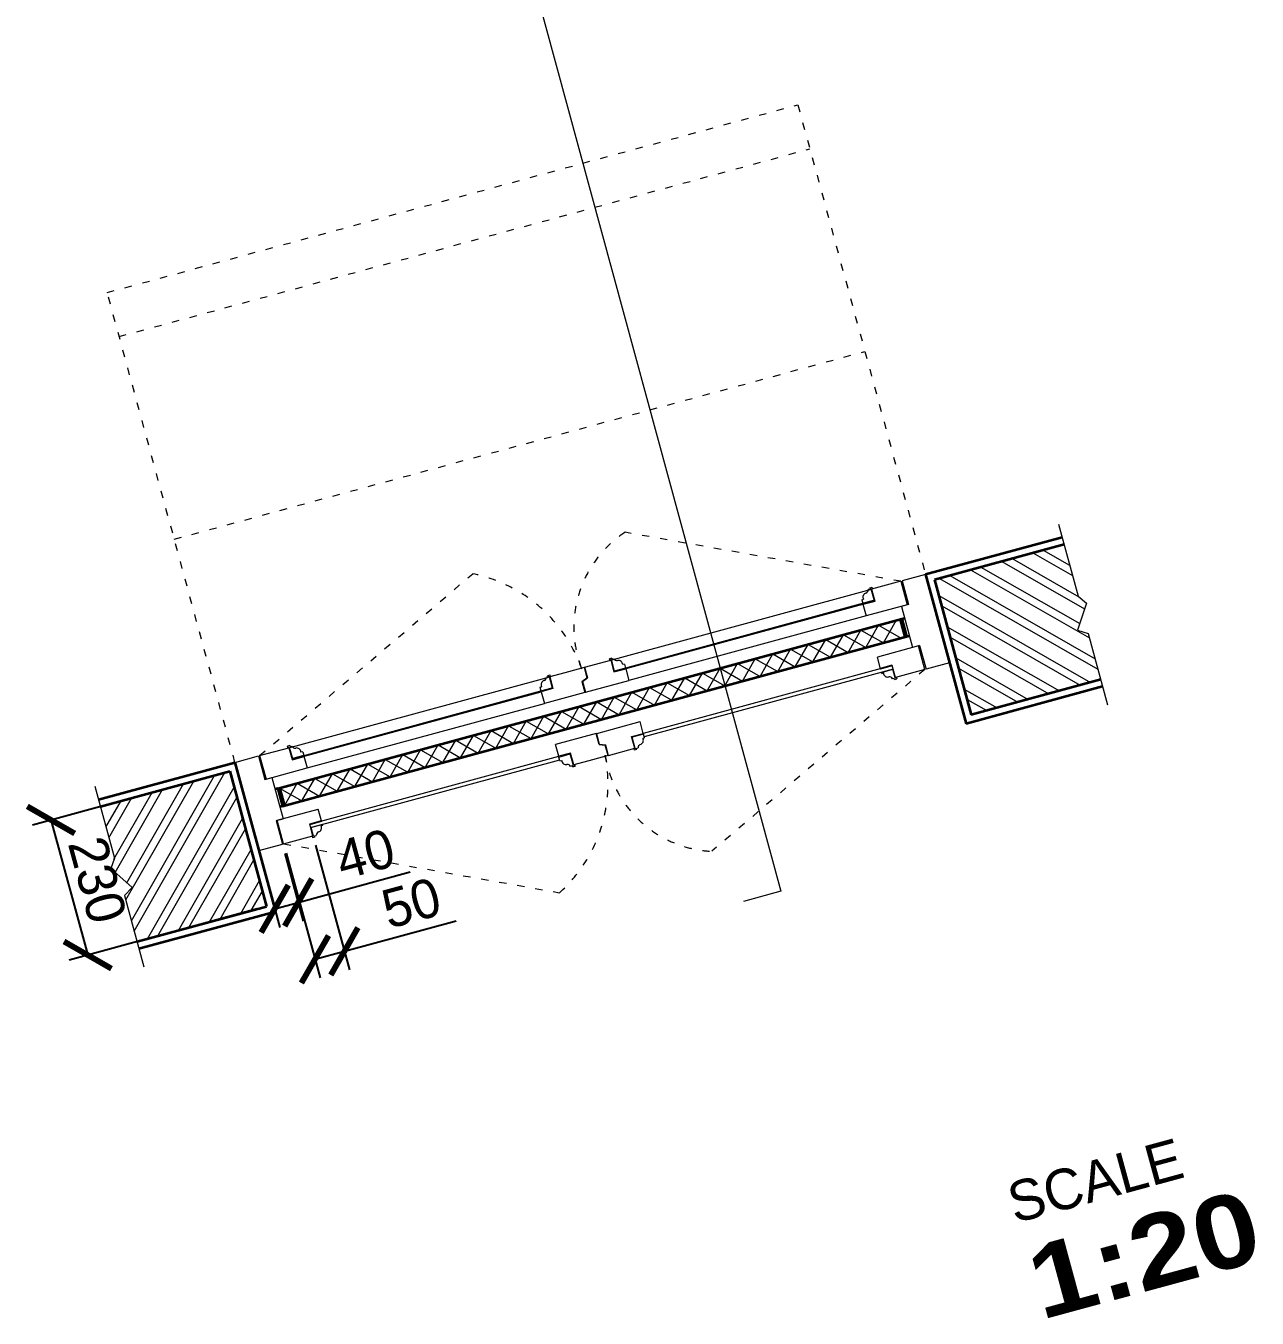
# Model space of a CAD drawing. Header units: millimetres. Extents: x -31731215 to 29997125, y -14487545 to 25622576.
# Drawn here: x 2266874 to 2268897, y -898157 to -896033 of the extents above; entities that cross this region are included whole.
import ezdxf

# ---------------------------------------------------------------- set-up
doc = ezdxf.new("R2010")
doc.units = ezdxf.units.MM
doc.header["$MEASUREMENT"] = 0
doc.linetypes.add('1', pattern=[0])
doc.linetypes.add('ACAD_ISO03W100', pattern=[30, 12, -18])
for name, color, linetype, lineweight in [('DIM', 70, 'Continuous', 9), ('ELE', 245, 'Continuous', 13), ('ele2', 63, 'Continuous', 35), ('formatext', 201, 'Continuous', 20), ('glass', 160, 'Continuous', 13), ('HAT', 8, 'Continuous', 9), ('SECTION', 7, 'Continuous', 35), ('THIN LINES', 54, 'Continuous', 0), ('WALL', 10, '1', 20)]:
    doc.layers.add(name, color=color, linetype=linetype, lineweight=lineweight)
doc.layers.add('DOOR', color=7, linetype='Continuous')
doc.layers.add('hidden', color=7, linetype='ACAD_ISO03W100', lineweight=9, true_color=0x873171)
doc.dimstyles.new('ISO-25', dxfattribs={"dimtxt": 63.5, "dimasz": 63.5, "dimexe": 31.75, "dimexo": 15.875, "dimgap": 15.875, "dimtad": 1, "dimtxsty": 'Standard', "dimblk1": 'ARCHTICK', "dimblk2": 'ARCHTICK', "dimsah": 1, "dimcen": 63.5, "dimadec": 0, "dimazin": 0, "dimtfac": 1, "dimtmove": 0, "dimatfit": 3, "dimfxl": 25.4, "dimarcsym": 0})

# ---------------------------------------------------------------- blocks, each defined once
blk = doc.blocks.new('_ArchTick')
at = {"color": 0, "linetype": 'ByBlock', "const_width": 0.15}
blk.add_lwpolyline([(-0.5, -0.5), (0.5, 0.5)], dxfattribs=at)
blk = doc.blocks.new('*D584')
at = {"layer": 'Defpoints', "color": 0, "transparency": 16777216}
for p in [(2267209.3, -897258.4, 0), (2267269.6, -897480.3, 0), (2266975.8, -897560.2)]:
    blk.add_point(p, dxfattribs=at)
at = {"layer": 'THIN LINES', "color": 0, "lineweight": -2, "transparency": 16777216}
for p, q in [((2267194, -897262.5), (2266884.8, -897346.6)), ((2266915.4, -897338.2), (2266975.8, -897560.2)), ((2267254.3, -897484.5), (2266945.1, -897568.5))]:
    blk.add_line(p, q, dxfattribs=at)
at = {"layer": 'THIN LINES', "color": 0, "lineweight": -2, "transparency": 16777216, "xscale": 63.50000000000001, "yscale": 63.50000000000001, "zscale": 63.50000000000001}
for p, rotation in [((2266915.4, -897338.2), 105.2086876160872), ((2266975.8, -897560.2), 285.2086876160872)]:
    blk.add_blockref('_ArchTick', p, dxfattribs=dict(at, rotation=rotation))
at = {"layer": 'THIN LINES', "color": 0, "transparency": 16777216, "insert": (2266991.6, -897436.7), "char_height": 63.5, "attachment_point": 5, "rotation": 285.2087}
blk.add_mtext('230', dxfattribs=at)
blk = doc.blocks.new('*D585')
at = {"layer": 'Defpoints', "color": 0, "transparency": 16777216}
for p in [(2267345.8, -897364.2, 0), (2267297.6, -897377.4, 0), (2267397.5, -897554.1)]:
    blk.add_point(p, dxfattribs=at)
at = {"layer": 'THIN LINES', "color": 0, "lineweight": -2, "transparency": 16777216}
for p, q in [((2267301.8, -897392.7), (2267357.5, -897597.8)), ((2267350, -897379.6), (2267405.8, -897584.7)), ((2267397.5, -897554.1), (2267581.3, -897504.1)), ((2267349.2, -897567.2), (2267397.5, -897554.1))]:
    blk.add_line(p, q, dxfattribs=at)
for p, xscale, yscale, zscale, rotation in [((2267349.2, -897567.2), 63.50000000000001, 63.50000000000001, 63.50000000000001, 195.2086876162698), ((2267397.5, -897554.1), 63.50000000000002, 63.50000000000002, 63.50000000000002, 15.20868761626985)]:
    blk.add_blockref('_ArchTick', p, dxfattribs=dict(at, xscale=xscale, yscale=yscale, zscale=zscale, rotation=rotation))
at = {"layer": 'THIN LINES', "color": 0, "transparency": 16777216, "insert": (2267507.5, -897474.8), "char_height": 63.5, "attachment_point": 5, "rotation": 15.2087}
blk.add_mtext('50', dxfattribs=at)
blk = doc.blocks.new('*D586')
at = {"layer": 'Defpoints', "color": 0, "transparency": 16777216}
for p in [(2267257.1, -897388.4, 0), (2267295.7, -897377.9, 0), (2267321.7, -897473.7)]:
    blk.add_point(p, dxfattribs=at)
at = {"layer": 'THIN LINES', "color": 0, "lineweight": -2, "transparency": 16777216}
for p, q in [((2267299.8, -897393.2), (2267330, -897504.3)), ((2267261.2, -897403.7), (2267291.4, -897514.8)), ((2267321.7, -897473.7), (2267505.5, -897423.7)), ((2267283.1, -897484.2), (2267321.7, -897473.7))]:
    blk.add_line(p, q, dxfattribs=at)
at = {"layer": 'THIN LINES', "color": 0, "lineweight": -2, "transparency": 16777216, "xscale": 63.50000000000001, "yscale": 63.50000000000001, "zscale": 63.50000000000001}
for p, rotation in [((2267283.1, -897484.2), 195.2086876162055), ((2267321.7, -897473.7), 15.20868761620549)]:
    blk.add_blockref('_ArchTick', p, dxfattribs=dict(at, rotation=rotation))
at = {"layer": 'THIN LINES', "color": 0, "transparency": 16777216, "insert": (2267431.8, -897394.4), "char_height": 63.5, "attachment_point": 5, "rotation": 15.2087}
blk.add_mtext('40', dxfattribs=at)

msp = doc.modelspace()

# ---------------------------------------------------------------- hatches: boundary and pattern name
at = {"layer": 'HAT'}
h = msp.add_hatch(dxfattribs=at)
h.set_pattern_fill('ANSI32', color=256, scale=100, angle=15.208688, style=0)
h.set_pattern_definition([(150.2087, (2276534.07, -896326.174), (18.63159, 32.54403), []), (150.2087, (2276517.013, -896330.81), (18.63159, 32.54403), [])])
h.paths.add_polyline_path([(2268367.257, -896943.548), (2268580.003, -896885.711), (2268603.07, -896970.561), (2268616.856, -896981.999), (2268602.255, -897026.636), (2268619.705, -897031.751), (2268640.341, -897107.656), (2268427.595, -897165.492)])
h = msp.add_hatch(dxfattribs=at)
h.set_pattern_fill('ANSI32', color=256, scale=100, angle=15.208688, style=0)
h.set_pattern_definition([(60.2087, (2259853.977, -900860.77), (-32.54403, 18.63159), []), (60.2087, (2259871.035, -900856.134), (-32.54403, 18.63159), [])])
h.paths.add_polyline_path([(2267209.285, -897258.35), (2266996.539, -897316.187), (2267019.606, -897401.037), (2267013.509, -897417.88), (2267048.7, -897448.981), (2267036.241, -897462.227), (2267056.876, -897538.131), (2267269.622, -897480.295)])

# ---------------------------------------------------------------- linework, layer by layer
at = {"layer": 'DIM', "linetype": 'Continuous', "ltscale": 20}
for p, q in [((2268570.949, -896852.407), (2268603.07, -896970.561)), ((2268603.07, -896970.561), (2268616.856, -896981.999)), ((2268616.856, -896981.999), (2268602.255, -897026.636)), ((2268602.255, -897026.636), (2268619.705, -897031.751)), ((2268619.705, -897031.751), (2268651.562, -897148.934)), ((2266987.485, -897282.882), (2267019.606, -897401.037)), ((2267019.606, -897401.037), (2267013.509, -897417.88)), ((2267013.509, -897417.88), (2267048.7, -897448.981)), ((2267048.7, -897448.981), (2267036.241, -897462.227)), ((2267036.241, -897462.227), (2267068.098, -897579.41))]:
    msp.add_line(p, q, dxfattribs=at)
at = {"layer": 'DOOR', "linetype": 'Continuous'}
for p, q in [((2268268.998, -896978.55), (2268249.699, -896983.797)), ((2268297.855, -897084.698), (2268278.556, -897089.944)), ((2267311.742, -897238.787), (2267331.041, -897233.54)), ((2267340.598, -897344.935), (2267359.898, -897339.688))]:
    msp.add_line(p, q, dxfattribs=at)
at = {"layer": 'ELE'}
for p, q in [((2268312.001, -896946.134), (2268263.752, -896959.251)), ((2268312.001, -896946.134), (2268322.494, -896984.733)), ((2268352.53, -896935.116), (2268313.931, -896945.609)), ((2268313.931, -896945.609), (2268324.424, -896984.208)), ((2268352.53, -896935.116), (2268391.88, -897079.862)), ((2268263.752, -896959.251), (2268268.998, -896978.55)), ((2268249.699, -896983.797), (2268268.998, -896978.55)), ((2268249.699, -896983.797), (2268254.946, -897003.097)), ((2268322.494, -896984.733), (2268254.946, -897003.097)), ((2268324.424, -896984.208), (2268312.844, -896987.356)), ((2268312.844, -896987.356), (2268331.208, -897054.905)), ((2268340.857, -897052.281), (2268273.309, -897070.645)), ((2268342.787, -897051.757), (2268331.208, -897054.905)), ((2268351.351, -897090.881), (2268340.857, -897052.281)), ((2268342.787, -897051.757), (2268353.281, -897090.356)), ((2267792.354, -897087.404), (2267835.302, -897075.728)), ((2267835.302, -897075.728), (2267840.549, -897095.027)), ((2268278.556, -897089.944), (2268273.309, -897070.645)), ((2267765.824, -897094.616), (2267734.944, -897103.011)), ((2267791.389, -897087.666), (2267765.824, -897094.616)), ((2267791.389, -897087.666), (2267795.954, -897104.459)), ((2267792.354, -897087.404), (2267797.097, -897104.85)), ((2267840.549, -897095.027), (2267859.848, -897089.781)), ((2267859.848, -897089.781), (2267865.095, -897109.08)), ((2268278.556, -897089.944), (2268297.855, -897084.698)), ((2268303.102, -897103.997), (2268297.855, -897084.698)), ((2268351.351, -897090.881), (2268303.102, -897103.997)), ((2268391.88, -897079.862), (2268353.281, -897090.356)), ((2267734.944, -897103.011), (2267740.191, -897122.31)), ((2267787.825, -897110.587), (2267795.954, -897104.459)), ((2267787.825, -897110.587), (2267792.761, -897128.745)), ((2267788.967, -897110.978), (2267797.097, -897104.85)), ((2267788.967, -897110.978), (2267793.726, -897128.482)), ((2267793.726, -897128.482), (2267865.095, -897109.08)), ((2267740.191, -897122.31), (2267720.892, -897127.557)), ((2267720.892, -897127.557), (2267726.138, -897146.856)), ((2267792.761, -897128.745), (2267726.138, -897146.856)), ((2267812.089, -897196.031), (2267883.459, -897176.628)), ((2267888.705, -897195.928), (2267883.459, -897176.628)), ((2267811.124, -897196.293), (2267744.502, -897214.405)), ((2267816.061, -897214.45), (2267811.124, -897196.293)), ((2267816.848, -897213.535), (2267812.089, -897196.031)), ((2267869.406, -897201.175), (2267888.705, -897195.928)), ((2267874.652, -897220.474), (2267869.406, -897201.175)), ((2267258.246, -897232.604), (2267306.495, -897219.488)), ((2267306.495, -897219.488), (2267311.742, -897238.787)), ((2267749.749, -897233.704), (2267744.502, -897214.405)), ((2267816.061, -897214.45), (2267826.174, -897215.619)), ((2267816.848, -897213.535), (2267826.961, -897214.703)), ((2267830.739, -897232.412), (2267826.174, -897215.619)), ((2267831.704, -897232.15), (2267826.961, -897214.703)), ((2267831.704, -897232.15), (2267874.652, -897220.474)), ((2267875.572, -897221), (2267873.206, -897221.643)), ((2267873.206, -897221.643), (2267873.778, -897223.747)), ((2267877.696, -897222.682), (2267873.778, -897223.747)), ((2267877.189, -897220.818), (2267880.225, -897219.993)), ((2267877.696, -897222.682), (2267877.189, -897220.818)), ((2267217.717, -897243.622), (2267256.316, -897233.129)), ((2267217.717, -897243.622), (2267257.067, -897388.369)), ((2267256.316, -897233.129), (2267266.809, -897271.728)), ((2267258.246, -897232.604), (2267268.739, -897271.203)), ((2267311.742, -897238.787), (2267331.041, -897233.54)), ((2267331.041, -897233.54), (2267336.288, -897252.84)), ((2267769.048, -897228.458), (2267749.749, -897233.704)), ((2267774.295, -897247.757), (2267769.048, -897228.458)), ((2267805.174, -897239.362), (2267774.295, -897247.757)), ((2267830.739, -897232.412), (2267805.174, -897239.362)), ((2267266.809, -897271.728), (2267278.389, -897268.58)), ((2267268.739, -897271.203), (2267336.288, -897252.84)), ((2267278.389, -897268.58), (2267296.753, -897336.128)), ((2267287.103, -897338.752), (2267354.651, -897320.388)), ((2267359.898, -897339.688), (2267354.651, -897320.388)), ((2267285.173, -897339.276), (2267296.753, -897336.128)), ((2267285.173, -897339.276), (2267295.666, -897377.876)), ((2267297.596, -897377.351), (2267287.103, -897338.752)), ((2267340.598, -897344.935), (2267359.898, -897339.688)), ((2267345.845, -897364.234), (2267340.598, -897344.935)), ((2267297.596, -897377.351), (2267345.845, -897364.234)), ((2267257.067, -897388.369), (2267295.666, -897377.876))]:
    msp.add_line(p, q, dxfattribs=at)
at = {"layer": 'ele2'}
for p, q in [((2267288.16, -897286.65), (2268313.567, -897007.886)), ((2268310.672, -897008.673), (2268318.542, -897037.622)), ((2268313.567, -897007.886), (2268318.091, -897006.656)), ((2268313.567, -897007.886), (2268321.437, -897036.835)), ((2268321.437, -897036.835), (2268325.961, -897035.605)), ((2267296.03, -897315.599), (2268321.437, -897036.835)), ((2267288.16, -897286.65), (2267283.636, -897287.88)), ((2267288.16, -897286.65), (2267296.03, -897315.599)), ((2267291.055, -897285.863), (2267298.925, -897314.812)), ((2267296.03, -897315.599), (2267291.506, -897316.829))]:
    msp.add_line(p, q, dxfattribs=at)
at = {"layer": 'glass', "linetype": 'Continuous'}
for p, q in [((2268268.671, -896977.344), (2267859.52, -897088.574)), ((2268268.998, -896978.55), (2267859.848, -897089.781)), ((2268297.855, -897084.698), (2267888.705, -897195.928)), ((2268299.429, -897090.488), (2267890.279, -897201.718)), ((2267311.414, -897237.581), (2267720.564, -897126.351)), ((2267311.742, -897238.787), (2267720.892, -897127.557)), ((2267340.598, -897344.935), (2267749.749, -897233.704)), ((2267342.172, -897350.724), (2267751.323, -897239.494))]:
    msp.add_line(p, q, dxfattribs=at)
at = {"layer": 'HAT', "linetype": 'Continuous'}
for p, q in [((2267835.302, -897075.728), (2268263.752, -896959.251)), ((2268261.215, -896958.907), (2268258.179, -896959.732)), ((2268260.708, -896957.043), (2268264.626, -896955.978)), ((2268260.708, -896957.043), (2268261.215, -896958.907)), ((2268262.832, -896958.725), (2268265.198, -896958.082)), ((2268262.832, -896958.725), (2268267.947, -896977.541)), ((2268265.198, -896958.082), (2268264.626, -896955.978)), ((2268247.664, -896976.31), (2268250.486, -896975.543)), ((2268247.664, -896976.31), (2268249.371, -896982.591)), ((2268249.371, -896982.591), (2268267.947, -896977.541)), ((2268254.946, -897003.097), (2267865.095, -897109.08)), ((2268283.201, -897047.23), (2268304.28, -897010.41)), ((2268196.353, -897070.84), (2268217.433, -897034.021)), ((2268217.433, -897034.021), (2268254.252, -897055.1)), ((2268225.303, -897062.97), (2268246.382, -897026.151)), ((2268246.382, -897026.151), (2268283.201, -897047.23)), ((2268254.252, -897055.1), (2268275.331, -897018.281)), ((2268275.331, -897018.281), (2268312.151, -897039.36)), ((2268138.455, -897086.58), (2268159.534, -897049.761)), ((2268159.534, -897049.761), (2268196.353, -897070.84)), ((2268167.404, -897078.71), (2268188.483, -897041.891)), ((2268188.483, -897041.891), (2268225.303, -897062.97)), ((2267836.809, -897072.283), (2267832.891, -897073.348)), ((2267833.463, -897075.452), (2267832.891, -897073.348)), ((2267835.829, -897074.809), (2267833.463, -897075.452)), ((2267835.829, -897074.809), (2267840.944, -897093.624)), ((2267836.809, -897072.283), (2267837.316, -897074.146)), ((2267837.316, -897074.146), (2267840.352, -897073.321)), ((2268051.607, -897110.19), (2268072.686, -897073.371)), ((2268072.686, -897073.371), (2268109.505, -897094.45)), ((2268080.556, -897102.32), (2268101.635, -897065.501)), ((2268101.635, -897065.501), (2268138.455, -897086.58)), ((2268109.505, -897094.45), (2268130.585, -897057.631)), ((2268130.585, -897057.631), (2268167.404, -897078.71)), ((2267731.901, -897100.803), (2267735.818, -897099.738)), ((2267736.39, -897101.842), (2267735.818, -897099.738)), ((2267859.52, -897088.574), (2267840.944, -897093.624)), ((2267857.813, -897082.294), (2267854.991, -897083.061)), ((2267857.813, -897082.294), (2267859.52, -897088.574)), ((2267964.759, -897133.801), (2267985.838, -897096.981)), ((2267985.838, -897096.981), (2268022.658, -897118.06)), ((2267993.708, -897125.93), (2268014.787, -897089.111)), ((2268014.787, -897089.111), (2268051.607, -897110.19)), ((2268022.658, -897118.06), (2268043.737, -897081.241)), ((2268043.737, -897081.241), (2268080.556, -897102.32)), ((2268280.13, -897095.734), (2268298.706, -897090.684)), ((2268280.591, -897097.431), (2268280.13, -897095.734)), ((2268280.591, -897097.431), (2268283.414, -897096.664)), ((2268302.575, -897104.916), (2268298.706, -897090.684)), ((2267306.495, -897219.488), (2267734.944, -897103.011)), ((2267718.856, -897120.07), (2267721.679, -897119.303)), ((2267718.856, -897120.07), (2267720.564, -897126.351)), ((2267732.407, -897102.666), (2267729.371, -897103.492)), ((2267731.901, -897100.803), (2267732.407, -897102.666)), ((2267734.025, -897102.485), (2267736.39, -897101.842)), ((2267734.025, -897102.485), (2267739.14, -897121.301)), ((2267877.911, -897157.411), (2267898.99, -897120.591)), ((2267898.99, -897120.591), (2267935.81, -897141.671)), ((2267906.86, -897149.541), (2267927.94, -897112.721)), ((2267927.94, -897112.721), (2267964.759, -897133.801)), ((2267935.81, -897141.671), (2267956.889, -897104.851)), ((2267956.889, -897104.851), (2267993.708, -897125.93)), ((2268301.089, -897105.579), (2268298.052, -897106.404)), ((2268301.595, -897107.442), (2268301.089, -897105.579)), ((2268301.595, -897107.442), (2268305.513, -897106.377)), ((2268302.575, -897104.916), (2268304.941, -897104.273)), ((2268304.941, -897104.273), (2268305.513, -897106.377)), ((2267720.564, -897126.351), (2267739.14, -897121.301)), ((2267820.012, -897173.151), (2267841.092, -897136.331)), ((2267841.092, -897136.331), (2267877.911, -897157.411)), ((2267848.962, -897165.281), (2267870.041, -897128.461)), ((2267870.041, -897128.461), (2267906.86, -897149.541)), ((2267336.288, -897252.84), (2267726.138, -897146.856)), ((2267733.165, -897196.761), (2267754.244, -897159.942)), ((2267754.244, -897159.942), (2267791.063, -897181.021)), ((2267762.114, -897188.891), (2267783.193, -897152.072)), ((2267783.193, -897152.072), (2267820.012, -897173.151)), ((2267783.193, -897152.072), (2267820.012, -897173.151)), ((2267791.063, -897181.021), (2267812.142, -897144.202)), ((2267791.063, -897181.021), (2267812.142, -897144.202)), ((2267812.142, -897144.202), (2267848.962, -897165.281)), ((2267646.317, -897220.371), (2267667.396, -897183.552)), ((2267667.396, -897183.552), (2267704.215, -897204.631)), ((2267675.266, -897212.501), (2267696.345, -897175.682)), ((2267696.345, -897175.682), (2267733.165, -897196.761)), ((2267704.215, -897204.631), (2267725.294, -897167.812)), ((2267725.294, -897167.812), (2267762.114, -897188.891)), ((2267588.418, -897236.111), (2267609.497, -897199.292)), ((2267609.497, -897199.292), (2267646.317, -897220.371)), ((2267617.367, -897228.241), (2267638.447, -897191.422)), ((2267638.447, -897191.422), (2267675.266, -897212.501)), ((2267889.033, -897197.134), (2267870.457, -897202.184)), ((2267875.572, -897221), (2267870.457, -897202.184)), ((2267890.741, -897203.415), (2267887.918, -897204.182)), ((2267890.741, -897203.415), (2267889.033, -897197.134)), ((2267308.002, -897216.042), (2267304.084, -897217.107)), ((2267304.656, -897219.212), (2267304.084, -897217.107)), ((2267307.022, -897218.568), (2267304.656, -897219.212)), ((2267307.022, -897218.568), (2267312.137, -897237.384)), ((2267308.002, -897216.042), (2267308.508, -897217.906)), ((2267308.508, -897217.906), (2267311.544, -897217.081)), ((2267329.006, -897226.054), (2267326.183, -897226.821)), ((2267329.006, -897226.054), (2267330.713, -897232.334)), ((2267501.57, -897259.722), (2267522.649, -897222.902)), ((2267522.649, -897222.902), (2267559.469, -897243.981)), ((2267530.519, -897251.851), (2267551.599, -897215.032)), ((2267551.599, -897215.032), (2267588.418, -897236.111)), ((2267559.469, -897243.981), (2267580.548, -897207.162)), ((2267580.548, -897207.162), (2267617.367, -897228.241)), ((2267330.713, -897232.334), (2267312.137, -897237.384)), ((2267414.722, -897283.332), (2267435.801, -897246.512)), ((2267435.801, -897246.512), (2267472.621, -897267.592)), ((2267443.672, -897275.462), (2267464.751, -897238.642)), ((2267464.751, -897238.642), (2267501.57, -897259.722)), ((2267472.621, -897267.592), (2267493.7, -897230.772)), ((2267493.7, -897230.772), (2267530.519, -897251.851)), ((2267750.076, -897234.911), (2267768.652, -897229.861)), ((2267751.784, -897241.191), (2267750.076, -897234.911)), ((2267751.784, -897241.191), (2267754.606, -897240.424)), ((2267773.768, -897248.676), (2267768.652, -897229.861)), ((2267773.768, -897248.676), (2267776.134, -897248.033)), ((2267776.134, -897248.033), (2267776.706, -897250.137)), ((2267356.824, -897299.072), (2267377.903, -897262.253)), ((2267377.903, -897262.253), (2267414.722, -897283.332)), ((2267385.773, -897291.202), (2267406.852, -897254.382)), ((2267406.852, -897254.382), (2267443.672, -897275.462)), ((2267772.281, -897249.338), (2267769.245, -897250.164)), ((2267772.788, -897251.202), (2267772.281, -897249.338)), ((2267772.788, -897251.202), (2267776.706, -897250.137)), ((2267291.055, -897285.863), (2267327.874, -897306.942)), ((2267298.925, -897314.812), (2267320.004, -897277.993)), ((2267320.004, -897277.993), (2267356.824, -897299.072)), ((2267327.874, -897306.942), (2267348.954, -897270.123)), ((2267348.954, -897270.123), (2267385.773, -897291.202)), ((2267361.472, -897345.478), (2267342.896, -897350.528)), ((2267346.765, -897364.76), (2267342.896, -897350.528)), ((2267361.933, -897347.174), (2267359.111, -897347.942)), ((2267361.933, -897347.174), (2267361.472, -897345.478)), ((2267346.765, -897364.76), (2267344.399, -897365.403)), ((2267344.399, -897365.403), (2267344.971, -897367.507)), ((2267348.889, -897366.442), (2267344.971, -897367.507)), ((2267348.382, -897364.578), (2267351.418, -897363.753)), ((2267348.889, -897366.442), (2267348.382, -897364.578))]:
    msp.add_line(p, q, dxfattribs=at)
for centre, radius, start, end in [((2268256.553, -896972.142), 6.955, 106.339041, 209.27322), ((2268252.623, -896960.249), 5.579, 290.709138, 5.322215), ((2267845.404, -897070.955), 5.579, 205.095161, 279.708237), ((2267848.037, -897083.2), 6.955, 1.144155, 104.078334), ((2268290.367, -897096.525), 6.955, 181.144155, 284.078334), ((2267727.746, -897115.902), 6.955, 106.339041, 209.27322), ((2267723.816, -897104.009), 5.579, 290.709138, 5.322215), ((2268293, -897108.77), 5.579, 25.095161, 99.708237), ((2267881.851, -897207.583), 6.955, 286.339041, 29.27322), ((2267316.597, -897214.715), 5.579, 205.095161, 279.708237), ((2267319.23, -897226.96), 6.955, 1.144155, 104.078334), ((2267885.781, -897219.476), 5.579, 110.709138, 185.322215), ((2267761.56, -897240.285), 6.955, 181.144155, 284.078334), ((2267764.192, -897252.53), 5.579, 25.095161, 99.708237), ((2267353.044, -897351.343), 6.955, 286.339041, 29.27322), ((2267356.974, -897363.235), 5.579, 110.709138, 185.322215)]:
    msp.add_arc(centre, radius, start, end, dxfattribs=at)
at = {"layer": 'hidden'}
for p, q in [((2267007.849, -896471.641), (2268142.661, -896163.135)), ((2268142.661, -896163.135), (2268352.53, -896935.116)), ((2267027.524, -896544.014), (2268162.336, -896235.508)), ((2267217.717, -897243.622), (2267007.849, -896471.641)), ((2267118.029, -896876.931), (2268252.842, -896568.425)), ((2268312.001, -896946.134), (2267858.689, -896865.654)), ((2267258.246, -897232.604), (2267608.417, -896933.692)), ((2268351.351, -897090.881), (2268001.18, -897389.793)), ((2267297.596, -897377.351), (2267750.907, -897457.831))]:
    msp.add_line(p, q, dxfattribs=at)
for centre, radius, start, end in [((2267961.05, -897021.574), 186.517, 123.284641, 201.756674), ((2267559.897, -897170.127), 241.362, 19.21071, 78.403165), ((2267589.36, -897278.504), 241.362, 312.01421, 11.206665), ((2268010.51, -897203.509), 186.517, 188.660701, 267.132734), ((2268010.51, -897203.509), 186.517, 188.660701, 267.132734)]:
    msp.add_arc(centre, radius, start, end, dxfattribs=at)
at = {"layer": 'SECTION'}
for p, q in [((2268576.855, -896874.131), (2268352.53, -896935.116)), ((2268580.003, -896885.711), (2268367.257, -896943.548)), ((2268352.53, -896935.116), (2268419.163, -897180.22)), ((2268367.257, -896943.548), (2268427.595, -897165.492)), ((2268367.257, -896943.548), (2268427.595, -897165.492)), ((2268643.489, -897119.236), (2268419.163, -897180.22)), ((2268640.341, -897107.656), (2268427.595, -897165.492)), ((2266993.391, -897304.607), (2267217.717, -897243.622)), ((2267217.717, -897243.622), (2267284.35, -897488.727)), ((2266996.539, -897316.187), (2267209.285, -897258.35)), ((2267209.285, -897258.35), (2267269.622, -897480.295)), ((2267056.876, -897538.131), (2267269.622, -897480.295)), ((2267060.024, -897549.711), (2267284.35, -897488.727))]:
    msp.add_line(p, q, dxfattribs=at)
at = {"layer": 'WALL'}
for points in [[(2267193.519, -894067.804), (2268114.454, -897455.379)], [(2268007.671, -897062.587), (2268114.454, -897455.379), (2268053.209, -897472.029)]]:
    msp.add_lwpolyline(points, dxfattribs=at)

# ---------------------------------------------------------------- texts
at = {"layer": 'formatext', "insert": (2268542.627, -898161.637), "char_height": 66.66667, "width": 1824.88159, "attachment_point": 7, "rotation": 15.208688}
msp.add_mtext('{\\fStylus BT|b0|i0|c0|p34;SCALE\\P\\fArial Black|b0|i0|c0|p34;\\H1.8x;1:20\\fStylus BT|b0|i0|c0|p34;\\H0.55554x; }', dxfattribs=at)

# ---------------------------------------------------------------- dimensions: what is measured, and where the dimension line sits
at = {"layer": 'THIN LINES'}
for p1, p2, distance, picture, middle in [((2267209.285, -897258.35), (2267269.622, -897480.295), -304.503, '*D584', (2266991.573, -897436.711, 0)), ((2267257.067, -897388.369), (2267295.666, -897377.876), -99.299, '*D586', (2267431.774, -897394.423, 0)), ((2267297.596, -897377.351), (2267345.845, -897364.234), -196.723, '*D585', (2267507.511, -897474.793, 0))]:
    dim = msp.add_aligned_dim(p1=p1, p2=p2, distance=distance, dimstyle='ISO-25', dxfattribs=at)
    dim.commit()
    dim.dimension.update_dxf_attribs({"geometry": picture, "text_midpoint": middle})

doc.saveas('drawing.dxf')
